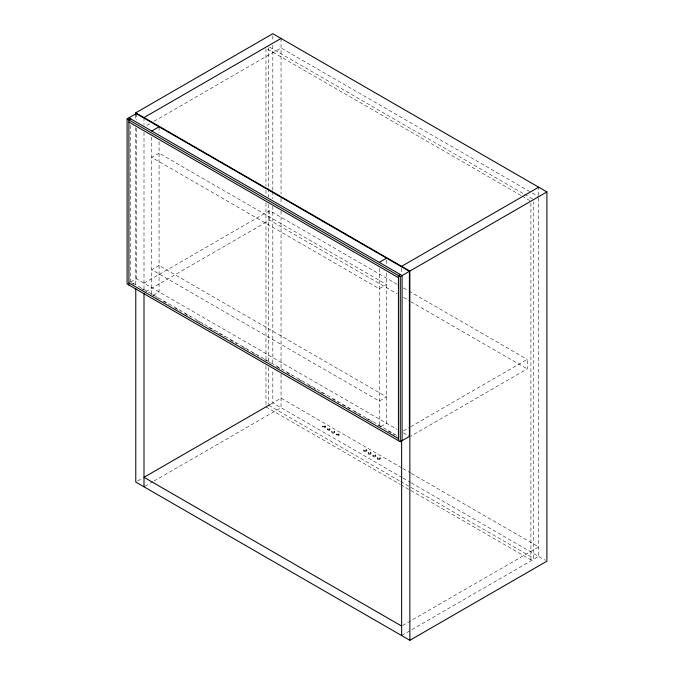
<?xml version="1.0" encoding="UTF-8"?>
<svg xmlns="http://www.w3.org/2000/svg" width="674" height="674" viewBox="0 0 674 674"><rect width="100%" height="100%" fill="white"/><g stroke="black" fill="none" stroke-linecap="round" stroke-linejoin="round"><path stroke-width="0.51" stroke-dasharray="3.37 2.53" d="M146.721 125.49L150.353 123.393M153.984 121.303L281.041 47.938L531.398 192.486M130.545 281.993L136.232 278.716L397.104 429.33M144 283.198L269.617 210.667L397.079 284.251M145.82 291.64L269.617 220.162L397.079 293.746M153.386 295.187L159.072 291.901L159.072 140.47M137.589 481.009L142.13 478.388M271.007 403.987L281.041 398.191L402.125 468.093M144.902 486.283L153.074 481.565M153.984 481.042L281.041 407.686L281.041 374.019M380.877 426.524L386.564 423.238L386.564 271.807M403.456 430.897L409.834 427.215M410.744 426.693L527.262 359.419L527.262 368.914L410.744 436.188M402.547 625.531L538.678 546.934L411.224 473.35M400.718 484.69L530.918 559.858L533.656 558.274L533.656 201.695M401.637 635.557L538.678 556.429L538.678 187.195M532.308 193.008L538.678 196.69M269.617 47.146L523.639 193.809M524.549 194.331L532.746 199.066M521.002 195.452L265.969 48.208L265.969 185.999M521.903 195.974L530.017 200.65M403.448 287.933L407.997 290.561M408.907 291.092L527.262 359.419M403.448 297.428L409.817 301.109M410.727 301.632L527.262 368.914M403.254 432.876L409.404 436.432M396.624 435.379L130.748 281.875L130.748 125.195M131.203 282.667L134.842 284.773M141.22 288.447L146.679 291.606M151.237 294.235L158.516 298.439M163.074 301.067L168.534 304.218M174.911 307.9L180.371 311.059M184.929 313.688L190.388 316.839M196.766 320.521L203.135 324.194M208.603 327.353L214.972 331.035M218.612 333.133L224.99 336.815M230.449 339.966L236.827 343.647M242.286 346.807L248.664 350.48M252.303 352.586L258.681 356.268M264.141 359.419L270.518 363.101M276.888 366.782L282.355 369.933M286.905 372.562L292.364 375.713M298.742 379.395L304.201 382.546M308.759 385.174L316.039 389.387M320.597 392.015L326.056 395.166M332.434 398.848L338.803 402.53M342.451 404.627L349.73 408.832M354.288 411.46L360.657 415.142M366.125 418.293L372.495 421.975M377.962 425.134L381.602 427.232M387.971 430.913L394.349 434.595M403.035 468.624L410.314 472.828M402.125 477.588L272.818 402.934L272.818 370.329M403.035 478.119L410.314 482.323M411.224 482.845L545.258 560.229M268.707 405.31L399.817 481.009M400.727 481.531L533.656 558.274M265.969 406.894L399.808 484.168M530.918 203.278L530.918 559.858M401.637 268.218L401.637 273.914M386.564 260.172L386.564 264.452M380.094 457.798A1.289 0.75 0 0 1 378.156 458.438A1.289 0.75 0 0 1 378.156 457.149A1.289 0.75 0 0 1 380.094 457.798L380.094 458.851M379.251 268.446L379.251 426.448M377.507 457.798L377.507 458.851M375.519 455.161A1.289 0.75 0 0 1 373.581 455.801A1.289 0.75 0 0 1 373.581 454.512A1.289 0.75 0 0 1 375.519 455.161L375.519 456.214M372.941 455.161L372.941 456.214M370.953 452.515L370.953 453.577M368.366 452.515L368.366 453.577M366.386 449.878L366.386 450.94M363.8 449.878L363.8 450.94M338.98 434.056A1.289 0.75 0 0 1 337.042 434.705A1.289 0.75 0 0 1 337.042 433.416A1.289 0.75 0 0 1 338.98 434.056L338.98 435.109A1.289 0.75 0 0 1 337.042 435.758A1.289 0.75 0 0 1 337.042 434.469A1.289 0.75 0 0 1 338.98 435.109M336.393 434.056L336.393 435.109M334.405 431.419A1.289 0.75 0 0 1 332.467 432.068A1.289 0.75 0 0 1 332.467 430.77A1.289 0.75 0 0 1 334.405 431.419L334.405 432.472M331.827 431.419L331.827 432.472M329.839 428.782A1.289 0.75 0 0 1 327.901 429.431A1.289 0.75 0 0 1 327.901 428.133A1.289 0.75 0 0 1 329.839 428.782L329.839 429.835A1.289 0.75 0 0 1 327.901 430.484A1.289 0.75 0 0 1 327.901 429.195A1.289 0.75 0 0 1 329.839 429.835M327.261 428.782L327.261 429.835M325.272 426.145A1.289 0.75 0 0 1 323.335 426.794A1.289 0.75 0 0 1 323.335 425.496A1.289 0.75 0 0 1 325.272 426.145L325.272 427.198A1.289 0.75 0 0 1 323.335 427.847A1.289 0.75 0 0 1 323.335 426.558A1.289 0.75 0 0 1 325.272 427.198M322.686 426.145L322.686 427.198M281.041 38.443L281.041 194.137M281.041 198.341L281.041 203.607M281.041 210.97L281.041 368.762M272.818 35.806L272.818 41.063M272.818 45.268L272.818 190.439M272.818 191.492L272.818 198.855M272.818 206.219L272.818 364.011M269.617 210.667L269.617 220.162M268.707 47.677L268.707 187.574M268.707 188.627L268.707 197.044M268.707 204.407L268.707 361.129M268.707 367.44L268.707 404.257M265.969 190.211L265.969 195.468M265.969 202.832L265.969 360.607M265.969 365.872L265.969 404.788M159.072 126.796L159.072 133.107M151.76 137.108L151.76 295.102M144 117.571L144 125.162M144 132.298L144 290.09M136.232 113.611L136.232 119.921M136.232 128.338L136.232 278.716M135.777 114.925L135.777 119.13M135.777 127.546L135.777 284.293M159.072 153.175L151.76 157.396L379.251 288.733L386.564 284.512L159.072 153.175M159.072 265.531L151.76 269.743L379.251 401.089L386.564 396.868L159.072 265.531M377.887 459.373A1.289 0.75 0 0 0 380.043 459.045A1.289 0.75 0 0 0 378.468 458.126A1.289 0.75 0 0 0 377.887 459.373M373.32 456.736A1.289 0.75 0 0 0 375.477 456.408A1.289 0.75 0 0 0 373.893 455.489A1.289 0.75 0 0 0 373.32 456.736M368.745 454.099A1.289 0.75 0 0 0 370.911 453.771A1.289 0.75 0 0 0 369.327 452.852A1.289 0.75 0 0 0 368.745 454.099M368.745 453.046A1.289 0.75 0 0 0 370.911 452.709A1.289 0.75 0 0 0 369.327 451.799A1.289 0.75 0 0 0 368.745 453.046M364.179 451.462A1.289 0.75 0 0 0 366.344 451.133A1.289 0.75 0 0 0 364.76 450.215A1.289 0.75 0 0 0 364.179 451.462M364.179 450.409A1.289 0.75 0 0 0 366.344 450.072A1.289 0.75 0 0 0 364.76 449.162A1.289 0.75 0 0 0 364.179 450.409M332.206 433.003A1.289 0.75 0 0 0 334.363 432.666A1.289 0.75 0 0 0 332.779 431.756A1.289 0.75 0 0 0 332.206 433.003"/><path stroke-width="1.01" d="M135.777 114.925L135.777 112.819L272.818 33.7L546.9 191.938L546.9 561.181L409.859 640.3L135.777 482.062L135.777 288.497M127.1 118.885L136.232 113.611L409.404 271.327L409.404 436.432L400.272 441.706L127.1 283.99L127.1 118.885L400.272 276.601L409.404 271.327M130.748 118.885L128.919 119.938L128.919 285.043M144 117.571L281.041 38.443M151.76 131.017L159.072 126.796M379.251 262.363L386.564 258.142M401.637 266.314L538.678 187.195M400.272 274.495L398.444 275.548L398.444 440.644M135.777 112.819L409.859 271.066L546.9 191.938M270.148 404.476L144 477.31L401.637 626.062M128.919 117.832L402.092 275.548L402.092 440.644M128.919 122.053L398.444 277.654M128.919 282.937L398.444 438.538M409.859 271.066L409.859 640.3M401.637 440.939L401.637 635.557M400.272 276.601L400.272 441.706M144 293.249L144 486.805"/></g></svg>
